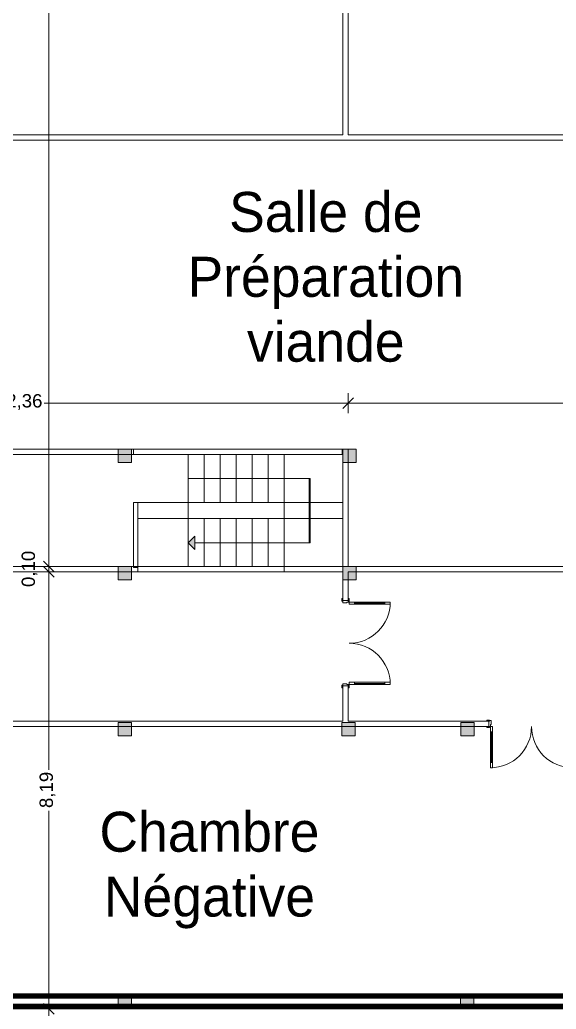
# Model space of a CAD drawing. Header units: millimetres. Extents: x 141848 to 1648660, y -821378 to -151356.
# Drawn here: x 227802 to 237859, y -253406 to -234850 of the extents above; entities that cross this region are included whole.
import ezdxf

# ---------------------------------------------------------------- set-up
doc = ezdxf.new("R2010")
doc.units = ezdxf.units.MM
doc.header["$MEASUREMENT"] = 0
doc.linetypes.add('Wipeout_Contour', pattern=[1000, 0, -1000])
for name, color, linetype in [('ASSIETTE', 7, 'Continuous'), ('Cotations - 1_100', 7, 'Continuous'), ('Hachure', 7, 'Continuous'), ('Nouveau_0', 7, 'Continuous'), ('Nouveau_Co-Structure', 7, 'Continuous'), ('Portes ARCHICAD', 7, 'Continuous'), ('Structure - Murs extérieurs', 7, 'Continuous')]:
    doc.layers.add(name, color=color, linetype=linetype)
doc.styles.add('STYLE_GENERE_1', font='')
doc.styles.add('STYLE_GENERE_2', font='')
doc.styles.get('STYLE_GENERE_1').set_extended_font_data('Agency FB')
doc.styles.get('STYLE_GENERE_2').set_extended_font_data('Arial')
doc.dimstyles.new('STYLE_GENERE__4', dxfattribs={"dimtxt": 250, "dimasz": 190, "dimexe": 0.18, "dimexo": 0.0625, "dimgap": 0, "dimtad": 0, "dimlfac": 0.001, "dimzin": 0, "dimdsep": 46, "dimtxsty": 'STYLE_GENERE_2', "dimblk": 'ARROWHEAD_6', "dimblk1": 'ARROWHEAD_6', "dimblk2": 'ARROWHEAD_6', "dimcen": 0.09, "dimse1": 1, "dimse2": 1, "dimclrd": 7, "dimclre": 7, "dimclrt": 7, "dimazin": 0, "dimtfac": 1, "dimtdec": 4, "dimtmove": 0, "dimatfit": 3, "dimfxl": 0, "dimtolj": 1, "dimtzin": 0, "dimarcsym": 0})
doc.dimstyles.new('STYLE_GENERE__5', dxfattribs={"dimtxt": 250, "dimasz": 190, "dimexe": 0.18, "dimexo": 0.0625, "dimgap": 0, "dimtad": 0, "dimtih": 1, "dimtoh": 1, "dimlfac": 0.001, "dimzin": 0, "dimdsep": 46, "dimtxsty": 'STYLE_GENERE_2', "dimblk": 'ARROWHEAD_6', "dimblk1": 'ARROWHEAD_6', "dimblk2": 'ARROWHEAD_6', "dimcen": 0.09, "dimse1": 1, "dimse2": 1, "dimclrd": 7, "dimclre": 7, "dimclrt": 7, "dimazin": 0, "dimtfac": 1, "dimtdec": 4, "dimtmove": 0, "dimatfit": 3, "dimfxl": 0, "dimtolj": 1, "dimtzin": 0, "dimarcsym": 0})
pattern_1 = [(45, (0, 175), (-55.684659, 55.684659), [0, -52.5, 0, -78.75]), (110, (175, 175), (74.000794, 26.934086), [0, -38.5, 0, -66.5])]
pattern_2 = [(45, (0, 0), (-7.0710678, 7.0710678), [])]

# ---------------------------------------------------------------- blocks, each defined once
blk = doc.blocks.new('Mur_3_1', base_point=(244226, -253396))
at = {"color": 254, "linetype": 'Wipeout_Contour', "lineweight": 0, "ltscale": 1373971.180505393}
blk.add_wipeout([(219241, -253396), (244211, -253396), (244211, -253381), (219241, -253381)], dxfattribs=at)
at = {"linetype": 'Continuous', "lineweight": 5, "true_color": 0x5f5f5f}
h = blk.add_hatch(dxfattribs=at)
h.set_pattern_fill('Enduit_0001', color=251, style=0, pattern_type=2)
h.set_pattern_definition(pattern_1)
h.paths.add_polyline_path([(219241, -253396), (244211, -253396), (244211, -253381), (219241, -253381)])
at = {"color": 254, "linetype": 'Wipeout_Contour', "lineweight": 0, "ltscale": 1373840.174036348}
blk.add_wipeout([(219311, -253381), (244141, -253381), (244141, -253311), (219311, -253311)], dxfattribs=at)
at = {"linetype": 'Continuous', "lineweight": 5, "true_color": 0x5f5f5f}
h = blk.add_hatch(dxfattribs=at)
h.set_pattern_fill('Briques_terre_cuite__int_97', color=251, style=0, pattern_type=2)
h.set_pattern_definition(pattern_2)
h.paths.add_polyline_path([(219311, -253381), (244141, -253381), (244141, -253311), (219311, -253311)])
at = {"color": 254, "linetype": 'Wipeout_Contour', "lineweight": 0, "ltscale": 1373565.865385127}
blk.add_wipeout([(219421, -253311), (244031, -253311), (244031, -253201), (219421, -253201)], dxfattribs=at)
at = {"color": 7, "linetype": 'Continuous', "lineweight": 5}
for p, q in [((219311, -253381), (244141, -253381)), ((219421, -253311), (244031, -253311))]:
    blk.add_line(p, q, dxfattribs=at)
at = {"color": 7, "linetype": 'Continuous', "lineweight": 5, "flags": 128}
blk.add_lwpolyline([(219226, -253396), (244211, -253396)], dxfattribs=at)
at = {"color": 254, "linetype": 'Wipeout_Contour', "lineweight": 0, "ltscale": 1366128.795733083}
blk.add_wipeout([(238846, -253116), (219506, -253116), (219506, -253131), (238846, -253131)], dxfattribs=at)
at = {"linetype": 'Continuous', "lineweight": 5, "true_color": 0x5f5f5f}
h = blk.add_hatch(dxfattribs=at)
h.set_pattern_fill('Enduit_0001', color=251, style=0, pattern_type=2)
h.set_pattern_definition(pattern_1)
h.paths.add_polyline_path([(238846, -253116), (219506, -253116), (219506, -253131), (238846, -253131)])
at = {"color": 254, "linetype": 'Wipeout_Contour', "lineweight": 0, "ltscale": 1373294.770412985}
blk.add_wipeout([(243961, -253131), (219491, -253131), (219491, -253201), (243961, -253201)], dxfattribs=at)
at = {"linetype": 'Continuous', "lineweight": 5, "true_color": 0x5f5f5f}
h = blk.add_hatch(dxfattribs=at)
h.set_pattern_fill('Briques_terre_cuite__int_97', color=251, style=0, pattern_type=2)
h.set_pattern_definition(pattern_2)
h.paths.add_polyline_path([(243961, -253131), (219491, -253131), (219491, -253201), (243961, -253201)])
at = {"color": 7, "linetype": 'Continuous', "lineweight": 5}
for p, q in [((238846, -253131), (219491, -253131)), ((219491, -253201), (243961, -253201))]:
    blk.add_line(p, q, dxfattribs=at)
at = {"color": 7, "linetype": 'Continuous', "lineweight": 5, "flags": 128}
blk.add_lwpolyline([(238846, -253116), (219506, -253116)], dxfattribs=at)
blk = doc.blocks.new('Porte double 25_7')
at = {"layer": 'Portes ARCHICAD', "color": 7, "linetype": 'Continuous', "lineweight": 5}
for p, q in [((-772, 772), (-772, 672)), ((-732, 772), (-772, 772)), ((-732, 672), (-732, 772)), ((732, 672), (732, 772)), ((732, 772), (772, 772)), ((772, 772), (772, 672)), ((-772, 672), (-732, 672)), ((-752, 672), (-752, 100)), ((772, 672), (732, 672)), ((752, 672), (752, 100)), ((-837, 0), (-837, 19)), ((-837, 19), (-787, 19)), ((-787, 0), (-837, 0)), ((-800, 0), (-837, 0)), ((-800, 0), (-837, 0)), ((-772, 0), (-800, 0)), ((-800, 0), (-800, -115)), ((-800, 0), (-800, -100)), ((-800, 0), (-800, -100)), ((-787, 19), (-787, 0)), ((-732, 100), (-772, 100)), ((-772, 100), (-772, 0)), ((-772, -40), (-772, 0)), ((-772, 0), (-732, 0)), ((-732, 0), (-732, 100)), ((732, 0), (732, 100)), ((732, 100), (772, 100)), ((772, 0), (732, 0)), ((772, 100), (772, 0)), ((800, 0), (772, 0)), ((772, 0), (772, -40)), ((787, 19), (837, 19)), ((787, 0), (787, 19)), ((837, 0), (787, 0)), ((800, -115), (800, 0)), ((800, 0), (800, -100)), ((800, 0), (800, -100)), ((800, 0), (837, 0)), ((800, 0), (837, 0)), ((837, 19), (837, 0)), ((-837, -119), (-837, -100)), ((-837, -100), (-787, -100)), ((-800, -100), (-837, -100)), ((-800, -100), (-837, -100)), ((-787, -119), (-837, -119)), ((-800, -115), (-760, -115)), ((-787, -100), (-787, -119)), ((-760, -40), (-772, -40)), ((-760, -115), (-760, -40)), ((772, -40), (760, -40)), ((760, -40), (760, -115)), ((760, -115), (800, -115)), ((787, -100), (837, -100)), ((787, -119), (787, -100)), ((837, -119), (787, -119)), ((800, -100), (837, -100)), ((800, -100), (837, -100)), ((837, -100), (837, -119))]:
    blk.add_line(p, q, dxfattribs=at)
at = {"layer": 'Portes ARCHICAD', "color": 7, "linetype": 'Continuous', "lineweight": 5, "flags": 128}
for points in [[(-772, 672), (-772, 100), (-752, 100), (-752, 672)], [(-752, 672), (-752, 100), (-732, 100), (-732, 672)], [(752, 672), (752, 100), (732, 100), (732, 672)], [(772, 672), (772, 100), (752, 100), (752, 672)]]:
    blk.add_lwpolyline(points, close=True, dxfattribs=at)
at = {"layer": 'Portes ARCHICAD', "color": 7, "linetype": 'Continuous', "lineweight": 5}
for centre, start, end in [((-772, 0), 0, 90), ((772, 0), 90, 180)]:
    blk.add_arc(centre, 772, start, end, dxfattribs=at)
blk = doc.blocks.new('Mur_136_1', base_point=(219226, -248106))
at = {"layer": 'Structure - Murs extérieurs', "color": 7, "linetype": 'Continuous', "lineweight": 5}
for p, q in [((236597, -248006), (236560, -248006)), ((236597, -248106), (236597, -248006)), ((236597, -248106), (236560, -248106))]:
    blk.add_line(p, q, dxfattribs=at)
at = {"layer": 'Structure - Murs extérieurs', "color": 7, "linetype": 'Continuous', "lineweight": 5, "flags": 128}
for points in [[(233861, -248006), (221174, -248006)], [(236597, -248006), (233961, -248006)], [(221174, -248106), (236597, -248106)]]:
    blk.add_lwpolyline(points, dxfattribs=at)
at = {"layer": 'Portes ARCHICAD', "color": 7, "linetype": 'Continuous', "lineweight": 5, "zscale": 1000, "rotation": 180}
blk.add_blockref('Porte double 25_7', (237397, -248106), dxfattribs=at)
blk = doc.blocks.new('Mur_138_1', base_point=(219226, -245206))
at = {"layer": 'Structure - Murs extérieurs', "color": 7, "linetype": 'Continuous', "lineweight": 5, "flags": 128}
for points in [[(233861, -245106), (219506, -245106)], [(242018, -245106), (233961, -245106)], [(219506, -245206), (233861, -245206)], [(233961, -245206), (242018, -245206)]]:
    blk.add_lwpolyline(points, dxfattribs=at)
blk = doc.blocks.new('Porte double 25_8')
at = {"layer": 'Portes ARCHICAD', "color": 7, "linetype": 'Continuous', "lineweight": 5}
for p, q in [((-772, 772), (-772, 672)), ((-732, 772), (-772, 772)), ((-732, 672), (-732, 772)), ((732, 672), (732, 772)), ((732, 772), (772, 772)), ((772, 772), (772, 672)), ((-772, 672), (-732, 672)), ((-752, 672), (-752, 100)), ((772, 672), (732, 672)), ((752, 672), (752, 100)), ((-787, 4), (-837, 4)), ((-837, 4), (-837, -15)), ((-772, 0), (-800, 0)), ((-800, 0), (-800, -115)), ((-787, -15), (-787, 4)), ((-732, 100), (-772, 100)), ((-772, 100), (-772, 0)), ((-772, -40), (-772, 0)), ((-772, 0), (-732, 0)), ((-732, 0), (-732, 100)), ((732, 0), (732, 100)), ((732, 100), (772, 100)), ((772, 0), (732, 0)), ((772, 100), (772, 0)), ((800, 0), (772, 0)), ((772, 0), (772, -40)), ((837, 4), (787, 4)), ((787, 4), (787, -15)), ((800, -115), (800, 0)), ((837, -15), (837, 4)), ((-837, -15), (-787, -15)), ((-800, -15), (-837, -15)), ((-800, -15), (-837, -15)), ((-787, -115), (-837, -115)), ((-837, -115), (-837, -134)), ((-800, -115), (-837, -115)), ((-800, -115), (-837, -115)), ((-837, -134), (-787, -134)), ((-800, -115), (-800, -15)), ((-800, -115), (-800, -15)), ((-800, -115), (-760, -115)), ((-787, -134), (-787, -115)), ((-760, -40), (-772, -40)), ((-760, -115), (-760, -40)), ((772, -40), (760, -40)), ((760, -40), (760, -115)), ((760, -115), (800, -115)), ((787, -15), (837, -15)), ((837, -115), (787, -115)), ((787, -115), (787, -134)), ((787, -134), (837, -134)), ((800, -115), (800, -15)), ((800, -115), (800, -15)), ((800, -15), (837, -15)), ((800, -15), (837, -15)), ((800, -115), (837, -115)), ((800, -115), (837, -115)), ((837, -134), (837, -115))]:
    blk.add_line(p, q, dxfattribs=at)
at = {"layer": 'Portes ARCHICAD', "color": 7, "linetype": 'Continuous', "lineweight": 5, "flags": 128}
for points in [[(-772, 672), (-772, 100), (-752, 100), (-752, 672)], [(-752, 672), (-752, 100), (-732, 100), (-732, 672)], [(752, 672), (752, 100), (732, 100), (732, 672)], [(772, 672), (772, 100), (752, 100), (752, 672)]]:
    blk.add_lwpolyline(points, close=True, dxfattribs=at)
at = {"layer": 'Portes ARCHICAD', "color": 7, "linetype": 'Continuous', "lineweight": 5}
for centre, start, end in [((-772, 0), 0, 90), ((772, 0), 90, 180)]:
    blk.add_arc(centre, 772, start, end, dxfattribs=at)
blk = doc.blocks.new('Mur_139_1', base_point=(233861, -248106))
at = {"layer": 'Structure - Murs extérieurs', "color": 7, "linetype": 'Continuous', "lineweight": 5}
for p, q in [((233861, -245743), (233861, -245706)), ((233861, -245743), (233961, -245743)), ((233961, -245743), (233961, -245706)), ((233861, -247343), (233861, -247380)), ((233861, -247343), (233961, -247343)), ((233961, -247343), (233961, -247380))]:
    blk.add_line(p, q, dxfattribs=at)
at = {"layer": 'Structure - Murs extérieurs', "color": 7, "linetype": 'Continuous', "lineweight": 5, "flags": 128}
for points in [[(233861, -243006), (233861, -245106)], [(233961, -245106), (233961, -242906)], [(233861, -245206), (233861, -245743)], [(233961, -245743), (233961, -245206)], [(233861, -247343), (233861, -248006)], [(233961, -248006), (233961, -247343)]]:
    blk.add_lwpolyline(points, dxfattribs=at)
at = {"layer": 'Portes ARCHICAD', "color": 7, "linetype": 'Continuous', "lineweight": 5, "zscale": 1000, "rotation": 270}
blk.add_blockref('Porte double 25_8', (233976, -246543), dxfattribs=at)
blk = doc.blocks.new('Mur_141_1', base_point=(221516, -237106))
at = {"layer": 'Structure - Murs extérieurs', "color": 7, "linetype": 'Continuous', "lineweight": 5, "flags": 128}
for points in [[(221601, -237106), (241896, -237106)], [(233861, -237006), (226866, -237006)], [(241896, -237006), (233961, -237006)]]:
    blk.add_lwpolyline(points, dxfattribs=at)
blk = doc.blocks.new('Mur_170_1', base_point=(233861, -243006))
at = {"layer": 'Structure - Murs extérieurs', "color": 7, "linetype": 'Continuous', "lineweight": 5}
for p, q in [((221586, -242906), (221601, -242906)), ((221586, -242906), (221586, -242921)), ((221586, -242921), (221586, -243006))]:
    blk.add_line(p, q, dxfattribs=at)
at = {"layer": 'Structure - Murs extérieurs', "color": 7, "linetype": 'Continuous', "lineweight": 5, "flags": 128}
for points in [[(221586, -243006), (233861, -243006)], [(233861, -242906), (221601, -242906)]]:
    blk.add_lwpolyline(points, dxfattribs=at)
blk = doc.blocks.new('Mur_173_1', base_point=(233861, -237106))
at = {"layer": 'Structure - Murs extérieurs', "color": 7, "linetype": 'Continuous', "lineweight": 5, "flags": 128}
for points in [[(233861, -214776), (233861, -237006)], [(233961, -237006), (233961, -214776)]]:
    blk.add_lwpolyline(points, dxfattribs=at)
blk = doc.blocks.new('Ligne_4_1', base_point=(233246, -244659))
at = {"layer": 'Structure - Murs extérieurs', "linetype": 'Continuous', "lineweight": 5, "true_color": 0x990000}
blk.add_hatch(color=14, dxfattribs=at).paths.add_polyline_path([(230959, -244659), (231084, -244784), (231084, -244534)])
at = {"layer": 'Structure - Murs extérieurs', "color": 14, "linetype": 'Continuous', "lineweight": 5, "true_color": 0x990000}
for p, q in [((230959, -244659), (231084, -244534)), ((231084, -244534), (231084, -244784)), ((230959, -244659), (231084, -244784))]:
    blk.add_line(p, q, dxfattribs=at)
at = {"layer": 'Structure - Murs extérieurs', "color": 8, "linetype": 'Continuous', "lineweight": 5}
blk.add_line((233246, -244659), (231084, -244659), dxfattribs=at)
blk = doc.blocks.new('*D573')
at = {"layer": 'Cotations - 1_100', "color": 7, "linetype": 'Continuous', "lineweight": 5}
for p, q in [((221701, -241942), (221501, -242142)), ((221601, -242230), (221601, -241855)), ((234061, -241942), (233861, -242142)), ((233961, -242230), (233961, -241855)), ((221601, -242042), (227304, -242042)), ((228258, -242042), (233961, -242042))]:
    blk.add_line(p, q, dxfattribs=at)
at = {"layer": 'Cotations - 1_100', "color": 7, "lineweight": 5, "insert": (227353, -242167), "char_height": 250, "attachment_point": 7, "style": 'STYLE_GENERE_2'}
blk.add_mtext('\\A1;{\\pql;\\fArial|b0|i0|c0|p38;12,36}', dxfattribs=at)
blk = doc.blocks.new('ARROWHEAD_6')
at = {"color": 0, "linetype": 'Continuous', "lineweight": 0}
for p, q in [((0, 0), (-1, 0)), ((-0.5, -0.5), (0.5, 0.5))]:
    blk.add_line(p, q, dxfattribs=at)
blk = doc.blocks.new('*D574')
at = {"layer": 'Cotations - 1_100', "color": 7, "linetype": 'Continuous', "lineweight": 5}
for p, q in [((234061, -241942), (233861, -242142)), ((233961, -242230), (233961, -241855)), ((243846, -242142), (244046, -241942)), ((243946, -242230), (243946, -241855)), ((233961, -242042), (238571, -242042)), ((239336, -242042), (243946, -242042)), ((243946, -242042), (244096, -242042))]:
    blk.add_line(p, q, dxfattribs=at)
at = {"layer": 'Cotations - 1_100', "color": 7, "lineweight": 5, "insert": (238621, -242167), "char_height": 250, "attachment_point": 7, "style": 'STYLE_GENERE_2'}
blk.add_mtext('\\A1;{\\pql;\\fArial|b0|i0|c0|p38;9,99}', dxfattribs=at)
blk = doc.blocks.new('*D659')
at = {"layer": 'Cotations - 1_100', "color": 7, "linetype": 'Continuous', "lineweight": 5}
for p, q in [((220726, -245006), (220926, -245206)), ((220926, -245306), (220726, -245106)), ((221014, -245206), (220639, -245206)), ((220826, -248778), (220826, -245206)), ((220826, -253116), (220826, -249543)), ((220726, -253016), (220926, -253216)), ((221014, -253116), (220639, -253116)), ((220826, -253266), (220826, -253116))]:
    blk.add_line(p, q, dxfattribs=at)
at = {"layer": 'Cotations - 1_100', "color": 7, "lineweight": 5, "char_height": 250, "attachment_point": 7, "rotation": 90, "style": 'STYLE_GENERE_2'}
for s, insert in [('\\A1;{\\pql;\\fArial|b0|i0|c0|p38;0,10}', (220614, -245488)), ('\\A1;{\\pql;\\fArial|b0|i0|c0|p38;7,91}', (220951, -249493))]:
    blk.add_mtext(s, dxfattribs=dict(at, insert=insert))
blk = doc.blocks.new('*D660')
at = {"layer": 'Cotations - 1_100', "color": 7, "linetype": 'Continuous', "lineweight": 5}
for p, q in [((221014, -245106), (220639, -245106)), ((220726, -245006), (220926, -245206)), ((220926, -245306), (220726, -245106)), ((220826, -245206), (220826, -245106)), ((221014, -245206), (220639, -245206))]:
    blk.add_line(p, q, dxfattribs=at)
blk = doc.blocks.new('*D661')
at = {"layer": 'Cotations - 1_100', "color": 7, "linetype": 'Continuous', "lineweight": 5}
for p, q in [((221014, -232303), (220639, -232303)), ((220926, -232403), (220726, -232203)), ((220826, -238227), (220826, -232303)), ((220826, -245106), (220826, -239182)), ((221014, -245106), (220639, -245106)), ((220726, -245006), (220926, -245206)), ((220926, -245306), (220726, -245106))]:
    blk.add_line(p, q, dxfattribs=at)
at = {"layer": 'Cotations - 1_100', "color": 7, "lineweight": 5, "char_height": 250, "attachment_point": 7, "rotation": 90, "style": 'STYLE_GENERE_2'}
for s, insert in [('\\A1;{\\pql;\\fArial|b0|i0|c0|p38;0,10}', (220614, -232586)), ('\\A1;{\\pql;\\fArial|b0|i0|c0|p38;12,80}', (220951, -239132))]:
    blk.add_mtext(s, dxfattribs=dict(at, insert=insert))
blk = doc.blocks.new('*D671')
at = {"layer": 'Cotations - 1_100', "color": 7, "linetype": 'Continuous', "lineweight": 5}
for p, q in [((228245, -245006), (228445, -245206)), ((228445, -245306), (228245, -245106)), ((228533, -245206), (228158, -245206)), ((228345, -248918), (228345, -245206)), ((228345, -253396), (228345, -249683)), ((228533, -253396), (228158, -253396)), ((228245, -253296), (228445, -253496)), ((228345, -253546), (228345, -253396))]:
    blk.add_line(p, q, dxfattribs=at)
at = {"layer": 'Cotations - 1_100', "color": 7, "lineweight": 5, "char_height": 250, "attachment_point": 7, "rotation": 90, "style": 'STYLE_GENERE_2'}
for s, insert in [('\\A1;{\\pql;\\fArial|b0|i0|c0|p38;0,10}', (228133, -245488)), ('\\A1;{\\pql;\\fArial|b0|i0|c0|p38;8,19}', (228470, -249633))]:
    blk.add_mtext(s, dxfattribs=dict(at, insert=insert))
blk = doc.blocks.new('*D672')
at = {"layer": 'Cotations - 1_100', "color": 7, "linetype": 'Continuous', "lineweight": 5}
for p, q in [((228533, -245106), (228158, -245106)), ((228245, -245006), (228445, -245206)), ((228445, -245306), (228245, -245106)), ((228345, -245206), (228345, -245106)), ((228533, -245206), (228158, -245206))]:
    blk.add_line(p, q, dxfattribs=at)
blk = doc.blocks.new('*D673')
at = {"layer": 'Cotations - 1_100', "color": 7, "linetype": 'Continuous', "lineweight": 5}
for p, q in [((228445, -202806), (228245, -202606)), ((228533, -202706), (228158, -202706)), ((228345, -223428), (228345, -202706)), ((228345, -245106), (228345, -224383)), ((228533, -245106), (228158, -245106)), ((228245, -245006), (228445, -245206)), ((228445, -245306), (228245, -245106))]:
    blk.add_line(p, q, dxfattribs=at)
at = {"layer": 'Cotations - 1_100', "color": 7, "lineweight": 5, "char_height": 250, "attachment_point": 7, "rotation": 90, "style": 'STYLE_GENERE_2'}
for s, insert in [('\\A1;{\\pql;\\fArial|b0|i0|c0|p38;0,10}', (228133, -202988)), ('\\A1;{\\pql;\\fArial|b0|i0|c0|p38;42,40}', (228470, -224333))]:
    blk.add_mtext(s, dxfattribs=dict(at, insert=insert))
blk = doc.blocks.new('*D683')
at = {"layer": 'Cotations - 1_100', "color": 7, "linetype": 'Continuous', "lineweight": 5}
for p, q in [((223559, -245006), (223759, -245206)), ((223759, -245306), (223559, -245106)), ((223846, -245206), (223471, -245206)), ((223659, -246223), (223659, -245206)), ((223659, -248006), (223659, -246988)), ((223846, -248006), (223471, -248006)), ((223559, -247906), (223759, -248106))]:
    blk.add_line(p, q, dxfattribs=at)
at = {"layer": 'Cotations - 1_100', "color": 7, "lineweight": 5, "char_height": 250, "attachment_point": 7, "rotation": 90, "style": 'STYLE_GENERE_2'}
for s, insert in [('\\A1;{\\pql;\\fArial|b0|i0|c0|p38;0,10}', (223446, -245488)), ('\\A1;{\\pql;\\fArial|b0|i0|c0|p38;2,80}', (223784, -246938))]:
    blk.add_mtext(s, dxfattribs=dict(at, insert=insert))
blk = doc.blocks.new('*D684')
at = {"layer": 'Cotations - 1_100', "color": 7, "linetype": 'Continuous', "lineweight": 5}
for p, q in [((223846, -245106), (223471, -245106)), ((223559, -245006), (223759, -245206)), ((223759, -245306), (223559, -245106)), ((223659, -245106), (223659, -244956)), ((223659, -245206), (223659, -245106)), ((223846, -245206), (223471, -245206))]:
    blk.add_line(p, q, dxfattribs=at)

msp = doc.modelspace()

# ---------------------------------------------------------------- hatches: boundary and pattern name
at = {"layer": 'Nouveau_Co-Structure', "linetype": 'Continuous', "lineweight": 5}
for points in [[(229648.443, -242905.571), (229648.443, -243155.571), (229898.443, -243155.571), (229898.443, -242905.571)], [(233858.443, -242905.571), (233858.443, -243155.571), (234108.443, -243155.571), (234108.443, -242905.571)], [(229648.443, -245105.571), (229648.443, -245355.571), (229898.443, -245355.571), (229898.443, -245105.571)], [(233858.443, -245105.571), (233858.443, -245355.571), (234108.443, -245355.571), (234108.443, -245105.571)], [(229648.591, -248029.597), (229648.591, -248279.597), (229898.591, -248279.597), (229898.591, -248029.597)], [(233841.67, -248029.597), (233841.67, -248279.597), (234091.67, -248279.597), (234091.67, -248029.597)], [(236069.217, -248030.948), (236069.217, -248280.948), (236319.217, -248280.948), (236319.217, -248030.948)]]:
    msp.add_hatch(color=1, dxfattribs=at).paths.add_polyline_path(points)

# ---------------------------------------------------------------- linework, layer by layer
at = {"layer": 'ASSIETTE', "color": 7, "linetype": 'Continuous', "lineweight": 5}
for p, q in [((230959.414, -243905.571), (230959.414, -243005.571)), ((231259.414, -243905.571), (231259.414, -243005.571)), ((231559.414, -243905.571), (231559.414, -243005.571)), ((231859.414, -243905.571), (231859.414, -243005.571)), ((232159.414, -243905.571), (232159.414, -243005.571)), ((232459.414, -243905.571), (232459.414, -243005.571)), ((232759.414, -243905.571), (232759.414, -243005.571)), ((230959.414, -243905.571), (230017.955, -243905.571)), ((230959.414, -244205.571), (230959.414, -243905.571)), ((230959.414, -243905.571), (232759.414, -243905.571)), ((232759.414, -243905.571), (232759.414, -244205.571)), ((232759.414, -243905.571), (233861.034, -243905.571)), ((230959.414, -244205.571), (230017.955, -244205.571)), ((232759.414, -244205.571), (230959.414, -244205.571)), ((230959.414, -244205.571), (230959.414, -245105.571)), ((231259.414, -244205.571), (231259.414, -245105.571)), ((231559.414, -244205.571), (231559.414, -245105.571)), ((231859.414, -244205.571), (231859.414, -245105.571)), ((232159.414, -244205.571), (232159.414, -245105.571)), ((232459.414, -244205.571), (232459.414, -245105.571)), ((232759.414, -244205.571), (232759.414, -245105.571)), ((232759.414, -244205.571), (233846.034, -244205.571))]:
    msp.add_line(p, q, dxfattribs=at)
for points in [[(229932.955, -242905.571), (229932.955, -243005.571), (233849.151, -243005.571), (233849.151, -242905.571)], [(229932.955, -243905.571), (230017.955, -243905.571), (230017.955, -245120.571), (229932.955, -245120.571)], [(230017.955, -245205.571), (232759.414, -245205.571), (232759.414, -245105.571), (230017.955, -245105.571)]]:
    msp.add_lwpolyline(points, close=True, dxfattribs=at)
at = {"layer": 'Nouveau_Co-Structure', "color": 255, "linetype": 'Continuous', "lineweight": 5}
msp.add_line((233228.035, -243455.571), (233228.035, -244658.568), dxfattribs=at)
at = {"layer": 'Nouveau_Co-Structure', "color": 7, "linetype": 'Continuous', "lineweight": 5}
for points in [[(229648.443, -242905.571), (229898.443, -242905.571), (229898.443, -243155.571), (229648.443, -243155.571)], [(233858.443, -242905.571), (234108.443, -242905.571), (234108.443, -243155.571), (233858.443, -243155.571)], [(229648.443, -245105.571), (229898.443, -245105.571), (229898.443, -245355.571), (229648.443, -245355.571)], [(233858.443, -245105.571), (234108.443, -245105.571), (234108.443, -245355.571), (233858.443, -245355.571)], [(229648.591, -248029.597), (229898.591, -248029.597), (229898.591, -248279.597), (229648.591, -248279.597)], [(233841.67, -248029.597), (234091.67, -248029.597), (234091.67, -248279.597), (233841.67, -248279.597)], [(236069.217, -248030.948), (236319.217, -248030.948), (236319.217, -248280.948), (236069.217, -248280.948)]]:
    msp.add_lwpolyline(points, close=True, dxfattribs=at)
at = {"layer": 'Structure - Murs extérieurs', "color": 8, "linetype": 'Continuous', "lineweight": 5}
for p, q in [((230959.414, -243455.571), (233245.625, -243455.571)), ((233245.625, -243455.571), (233245.625, -244658.568))]:
    msp.add_line(p, q, dxfattribs=at)

# ---------------------------------------------------------------- block references
at = {"color": 7, "lineweight": 5}
msp.add_blockref('Mur_3_1', (244226.034, -253395.571), dxfattribs=at)
at = {"layer": 'Structure - Murs extérieurs', "color": 7, "lineweight": 5}
for name, p in [('Mur_173_1', (233861.034, -237105.571)), ('Mur_141_1', (221515.542, -237105.571)), ('Mur_170_1', (233861.034, -243005.571)), ('Mur_139_1', (233861.034, -248105.571)), ('Mur_138_1', (219225.542, -245205.571)), ('Mur_136_1', (219225.542, -248105.571))]:
    msp.add_blockref(name, p, dxfattribs=at)
at = {"layer": 'Structure - Murs extérieurs', "color": 8, "linetype": 'Continuous', "lineweight": 5}
msp.add_blockref('Ligne_4_1', (233245.625, -244658.568), dxfattribs=at)

# ---------------------------------------------------------------- texts
at = {"layer": 'Hachure', "color": 250, "linetype": 'Continuous', "lineweight": 5, "true_color": 0x1f1f1f, "char_height": 750, "attachment_point": 5, "style": 'STYLE_GENERE_1'}
for s, insert, width, line_spacing_factor in [('\\A1;{\\pqc;\\fAgency FB|b0|i0|c0|p34;Salle de Préparation viande }', (233538.529, -239675.854), 4871.89676, 0.972941), ('\\A1;{\\pqc;\\fAgency FB|b0|i0|c0|p34;Chambre Né\\fAgency FB|b0|i0|c0|p34;g\\fAgency FB|b0|i0|c0|p34;ative}', (231357.841, -250797.868), 3024.21796, 0.972106)]:
    msp.add_mtext(s, dxfattribs=dict(at, insert=insert, width=width, line_spacing_factor=line_spacing_factor))

# ---------------------------------------------------------------- dimensions: what is measured, and where the dimension line sits
at = {"layer": 'Cotations - 1_100', "color": 7, "linetype": 'Continuous', "lineweight": 5}
for base, p1, p2, picture, middle in [((228345.44, -202705.571), (231725.788, -245105.571), (235406.034, -202705.571), '*D673', (228345.44, -223912.999)), ((220826.354, -232303.387), (231725.788, -245105.571), (220803.174, -232303.387), '*D661', (220826.354, -238711.907)), ((223658.787, -245205.571), (219505.542, -248005.571), (231725.788, -245205.571), '*D683', (223658.787, -246613.438)), ((220826.354, -245105.571), (231725.788, -245205.571), (231725.788, -245105.571), '*D660', (220488.854, -245163.438)), ((223658.787, -245105.571), (231725.788, -245205.571), (231725.788, -245105.571), '*D684', (223321.287, -245163.438)), ((228345.44, -245105.571), (231725.788, -245205.571), (231725.788, -245105.571), '*D672', (228007.94, -245163.438))]:
    dim = msp.add_linear_dim(base=base, p1=p1, p2=p2, angle=90, dimstyle='STYLE_GENERE__4', dxfattribs=at)
    dim.commit()
    dim.dimension.update_dxf_attribs({"geometry": picture, "text_midpoint": middle, "dimtype": 160, "text_rotation": 90})
dim = msp.add_linear_dim(base=(233961.034, -242042.238), p1=(221600.542, -240005.571), p2=(233961.034, -245455.571), dimstyle='STYLE_GENERE__5', dxfattribs=at)
dim.commit()
dim.dimension.update_dxf_attribs({"geometry": '*D573', "text_midpoint": (227773.36, -242042.238), "dimtype": 160})

# ---------------------------------------------------------------- next in the draw order: hatches: boundary and pattern name
at = {"layer": 'Nouveau_Co-Structure', "linetype": 'Continuous', "lineweight": 5}
for points in [[(229648.62, -253136.993), (229648.62, -253386.993), (229898.62, -253386.993), (229898.62, -253136.993)], [(229648.62, -253136.993), (229648.62, -253386.993), (229898.62, -253386.993), (229898.62, -253136.993)], [(236066.116, -253143.125), (236066.116, -253393.125), (236316.116, -253393.125), (236316.116, -253143.125)], [(236066.116, -253143.125), (236066.116, -253393.125), (236316.116, -253393.125), (236316.116, -253143.125)]]:
    msp.add_hatch(color=1, dxfattribs=at).paths.add_polyline_path(points)

# ---------------------------------------------------------------- next in the draw order: linework, layer by layer
at = {"layer": 'Nouveau_0', "color": 7, "linetype": 'Continuous', "lineweight": 5}
msp.add_lwpolyline([(244226.034, -173395.57), (244226.034, -253395.57), (219226.034, -253395.57), (219226.034, -173395.57)], close=True, dxfattribs=at)
at = {"layer": 'Nouveau_Co-Structure', "color": 7, "linetype": 'Continuous', "lineweight": 5}
for points in [[(229648.62, -253136.993), (229898.62, -253136.993), (229898.62, -253386.993), (229648.62, -253386.993)], [(236066.116, -253143.125), (236316.116, -253143.125), (236316.116, -253393.125), (236066.116, -253393.125)], [(236066.116, -253143.125), (236316.116, -253143.125), (236316.116, -253393.125), (236066.116, -253393.125)]]:
    msp.add_lwpolyline(points, close=True, dxfattribs=at)

# ---------------------------------------------------------------- next in the draw order: dimensions: what is measured, and where the dimension line sits
at = {"layer": 'Cotations - 1_100', "color": 7, "linetype": 'Continuous', "lineweight": 5}
dim = msp.add_linear_dim(base=(243946.033568261, -242042.238420077), p1=(233961.033568261, -245455.571319167), p2=(243946.033568261, -253115.571290868), dimstyle='STYLE_GENERE__5', dxfattribs=at)
dim.commit()
dim.dimension.update_dxf_attribs({"geometry": '*D574', "text_midpoint": (238945.667328284, -242042.238420077), "dimtype": 160})
for base, p1, picture, middle in [((220826.354, -245205.571), (219505.542, -253115.571), '*D659', (220826.354, -249168.438)), ((228345.44, -245205.571), (244226.034, -253395.571), '*D671', (228345.44, -249308.438))]:
    dim = msp.add_linear_dim(base=base, p1=p1, p2=(231725.788, -245205.571), angle=90, dimstyle='STYLE_GENERE__4', dxfattribs=at)
    dim.commit()
    dim.dimension.update_dxf_attribs({"geometry": picture, "text_midpoint": middle, "dimtype": 160, "text_rotation": 90})

doc.saveas('drawing.dxf')
